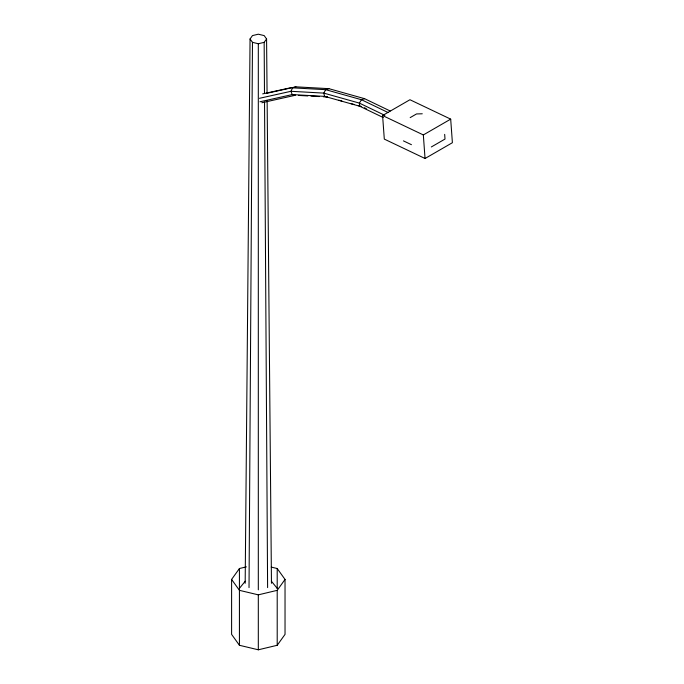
<?xml version="1.0" encoding="UTF-8"?>
<svg xmlns="http://www.w3.org/2000/svg" width="684" height="684" viewBox="0 0 684 684"><rect width="100%" height="100%" fill="white"/><g stroke="black" fill="none" stroke-linecap="round" stroke-linejoin="round"><path stroke-width="1.03" d="M249.027 587.607L252.473 42.34L250.053 38.971L252.473 35.594L258.313 34.2L264.161 35.594L266.58 38.971L267.068 93.4M245.171 583.281L250.053 38.971M390.179 110.988L364.615 98.693L328.884 88.663L295.89 86.834L292.59 87.843L290.957 91.297L292.213 94.589L295.42 95.247L261.827 102.754M264.486 93.563L264.161 42.348L266.58 38.971M271.24 567.096L277.208 568.524L285.031 579.425L285.031 634.376L277.208 645.286L258.313 649.8L239.426 645.286L231.602 634.376L231.602 579.425L239.426 568.524L246.385 566.856M277.208 645.286L277.208 590.335L285.031 579.425M239.426 588.343L245.248 581.212M382.587 115.528L409.947 99.736L450.688 119.136L452.398 142.708L425.046 158.5L384.305 139.1L382.587 115.528L423.336 134.936L450.688 119.136M410.186 117.605L416.539 113.937L422.259 113.783M431.33 146.957L445.01 139.066L444.668 134.372M364.615 98.693L361.503 99.736L325.678 89.672L292.59 87.843M328.884 88.663L325.678 89.672L323.788 93.109L324.635 96.384L359.775 106.251L383.254 117.545M252.473 42.34L258.313 43.742L264.161 42.348M231.602 579.425L239.426 590.335L258.313 594.849L277.208 590.335M262.682 93.879L291.469 87.586M266.35 93.409L295.89 86.834M259.45 98.308L290.957 91.297L323.788 93.109L359.348 103.096L384.853 115.365M259.937 101.779L292.213 94.589L324.635 96.384L327.585 97.025L323.438 96.795M298.532 95.418L307.868 95.94M310.981 96.111L319.283 96.564M338.871 100.197L341.94 101.061M351.174 103.652L354.252 104.515M358.356 105.669L361.434 106.533M403.44 140.878L411.443 144.692M388.05 112.501L361.503 99.736L359.348 103.096L359.775 106.251M364.375 107.747L366.299 108.67M271.386 581.212L277.208 588.343M423.336 134.936L425.046 158.5M267.136 100.873L271.462 583.281M264.537 102.096L267.606 587.607M277.208 568.524L277.208 588.599M258.313 43.742L258.313 589.83M258.313 594.849L258.313 649.8M239.426 568.524L239.426 589.659M239.426 590.335L239.426 645.286"/></g></svg>
